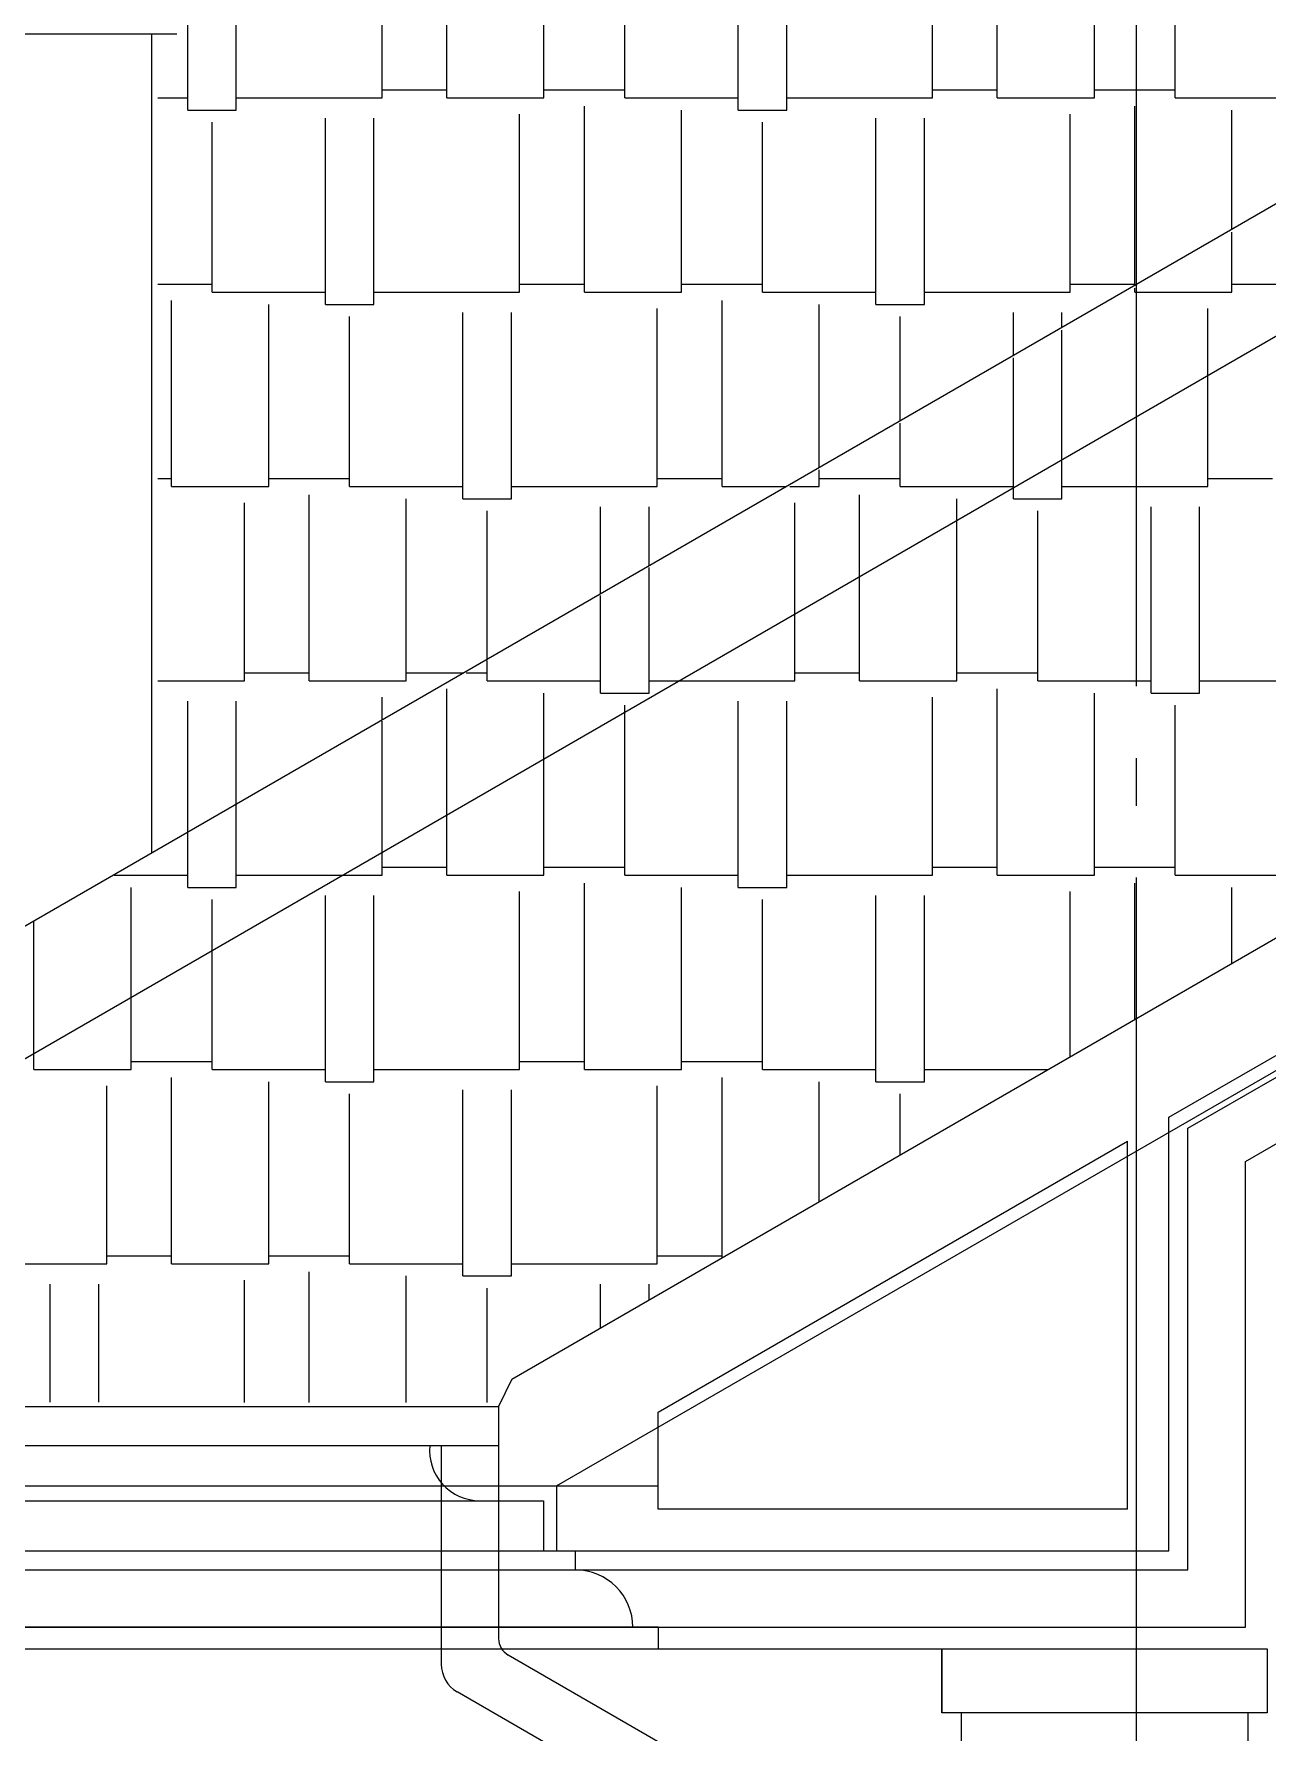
# Model space of a CAD drawing. Extents: x -133165 to 20117, y 15722 to 63536.
# Drawn here: x -125222 to -123287, y 55044 to 57708 of the extents above; entities that cross this region are included whole.
import ezdxf

# ---------------------------------------------------------------- set-up
doc = ezdxf.new("R2010")
doc.units = 0
doc.linetypes.add('GOST2_303_5', pattern=[24, 20, -1.5, 1, -1.5])
doc.layers.get('0').update_dxf_attribs({"linetype": 'CONTINUOUS'})
doc.layers.add('AXIS', color=7, linetype='GOST2_303_5')

# ---------------------------------------------------------------- blocks, each defined once
blk = doc.blocks.new('*X256')
at = {"linetype": 'CONTINUOUS', "ltscale": 10}
for p, q in [((-124675.9, 57607.2), (-124675.9, 57886.6)), ((-124574.3, 57607.2), (-124574.3, 57899.3)), ((-124421.9, 57607.2), (-124421.9, 57892.9)), ((-123812.3, 57607.2), (-123812.3, 57886.6)), ((-123710.7, 57607.2), (-123710.7, 57899.3)), ((-123558.3, 57607.2), (-123558.3, 57892.9)), ((-124980.7, 57588.1), (-124980.7, 57880.2)), ((-124904.5, 57588.1), (-124904.5, 57880.2)), ((-124294.9, 57607.2), (-124294.9, 57873.9)), ((-124117.1, 57588.1), (-124117.1, 57880.2)), ((-124040.9, 57588.1), (-124040.9, 57880.2)), ((-123431.3, 57607.2), (-123431.3, 57873.9)), ((-124675.9, 57619.9), (-124574.3, 57619.9)), ((-124421.9, 57619.9), (-124294.9, 57619.9)), ((-123812.3, 57619.9), (-123710.7, 57619.9)), ((-123558.3, 57619.9), (-123431.3, 57619.9)), ((-125027.8, 57607.2), (-124980.7, 57607.2)), ((-124980.7, 57588.1), (-124904.5, 57588.1)), ((-124904.5, 57607.2), (-124675.9, 57607.2)), ((-124574.3, 57607.2), (-124421.9, 57607.2)), ((-124358.4, 57302.4), (-124358.4, 57594.5)), ((-124294.9, 57607.2), (-124117.1, 57607.2)), ((-124206, 57302.4), (-124206, 57588.1)), ((-124117.1, 57588.1), (-124040.9, 57588.1)), ((-124040.9, 57607.2), (-123812.3, 57607.2)), ((-123710.7, 57607.2), (-123558.3, 57607.2)), ((-123494.8, 57313.5), (-123494.8, 57594.5)), ((-123431.3, 57607.2), (-123253.5, 57607.2)), ((-123342.4, 57401.5), (-123342.4, 57588.1)), ((-124942.6, 57302.4), (-124942.6, 57569.1)), ((-124764.8, 57283.3), (-124764.8, 57575.4)), ((-124688.6, 57283.3), (-124688.6, 57575.4)), ((-124460, 57302.4), (-124460, 57581.8)), ((-124079, 57302.4), (-124079, 57569.1)), ((-123901.2, 57283.3), (-123901.2, 57575.4)), ((-123825, 57283.3), (-123825, 57575.4)), ((-123596.4, 57302.4), (-123596.4, 57581.8)), ((-125027.8, 57315.1), (-124942.6, 57315.1)), ((-124942.6, 57302.4), (-124764.8, 57302.4)), ((-124688.6, 57302.4), (-124460, 57302.4)), ((-124460, 57315.1), (-124358.4, 57315.1)), ((-124358.4, 57302.4), (-124206, 57302.4)), ((-124206, 57315.1), (-124079, 57315.1)), ((-124079, 57302.4), (-123901.2, 57302.4)), ((-123825, 57302.4), (-123596.4, 57302.4)), ((-123596.4, 57315.1), (-123494.8, 57315.1)), ((-125006.1, 56997.6), (-125006.1, 57289.7)), ((-124853.7, 56997.6), (-124853.7, 57283.3)), ((-124764.8, 57283.3), (-124688.6, 57283.3)), ((-124548.9, 56978.5), (-124548.9, 57270.6)), ((-124472.7, 56978.5), (-124472.7, 57270.6)), ((-124244.1, 56997.6), (-124244.1, 57277)), ((-124142.5, 56997.6), (-124142.5, 57289.7)), ((-123990.1, 57027.6), (-123990.1, 57283.3)), ((-123901.2, 57283.3), (-123825, 57283.3)), ((-123685.3, 57203.6), (-123685.3, 57270.6)), ((-123609.1, 57247.6), (-123609.1, 57270.6)), ((-124726.7, 56997.6), (-124726.7, 57264.3)), ((-123863.1, 57100.9), (-123863.1, 57264.3)), ((-123380.5, 56997.6), (-123380.5, 57171.7)), ((-123609.1, 56978.5), (-123609.1, 57039.7)), ((-125027.8, 57010.3), (-125006.1, 57010.3)), ((-124853.7, 57010.3), (-124726.7, 57010.3)), ((-124244.1, 57010.3), (-124142.5, 57010.3)), ((-123380.5, 57010.3), (-123278.9, 57010.3)), ((-125006.1, 56997.6), (-124853.7, 56997.6)), ((-124790.2, 56692.8), (-124790.2, 56984.9)), ((-124726.7, 56997.6), (-124548.9, 56997.6)), ((-124637.8, 56692.8), (-124637.8, 56978.5)), ((-124548.9, 56978.5), (-124472.7, 56978.5)), ((-124472.7, 56997.6), (-124244.1, 56997.6)), ((-124142.5, 56997.6), (-124042, 56997.6)), ((-123685.3, 56978.5), (-123685.3, 56995.7)), ((-123685.3, 56978.5), (-123609.1, 56978.5)), ((-123609.1, 56997.6), (-123380.5, 56997.6)), ((-124891.8, 56692.8), (-124891.8, 56972.2)), ((-124510.8, 56727), (-124510.8, 56959.5)), ((-124333, 56829.6), (-124333, 56965.8)), ((-124256.8, 56873.6), (-124256.8, 56965.8)), ((-123647.2, 56692.8), (-123647.2, 56959.5)), ((-123469.4, 56673.7), (-123469.4, 56965.8)), ((-123393.2, 56673.7), (-123393.2, 56965.8)), ((-123774.2, 56692.8), (-123774.2, 56944.4)), ((-123926.6, 56692.8), (-123926.6, 56856.4)), ((-124028.2, 56692.8), (-124028.2, 56797.7)), ((-125027.8, 56692.8), (-124891.8, 56692.8)), ((-124891.8, 56705.5), (-124790.2, 56705.5)), ((-124790.2, 56692.8), (-124637.8, 56692.8)), ((-124637.8, 56705.5), (-124548, 56705.5)), ((-124210, 56692.8), (-124028.2, 56692.8)), ((-124028.2, 56705.5), (-123926.6, 56705.5)), ((-123926.6, 56692.8), (-123774.2, 56692.8)), ((-123774.2, 56705.5), (-123647.2, 56705.5)), ((-123647.2, 56692.8), (-123469.4, 56692.8)), ((-123393.2, 56692.8), (-123164.6, 56692.8)), ((-124980.7, 56455.7), (-124980.7, 56661)), ((-124904.5, 56499.7), (-124904.5, 56661)), ((-124675.9, 56631.6), (-124675.9, 56667.4)), ((-124117.1, 56371.6), (-124117.1, 56661)), ((-124040.9, 56371.6), (-124040.9, 56661)), ((-123812.3, 56388), (-123812.3, 56667.4)), ((-123710.7, 56388), (-123710.7, 56680.1)), ((-123558.3, 56388), (-123558.3, 56673.7)), ((-123469.4, 56673.7), (-123393.2, 56673.7)), ((-124294.9, 56388), (-124294.9, 56643.8)), ((-123431.3, 56388), (-123431.3, 56654.7)), ((-124421.9, 56388), (-124421.9, 56570.4)), ((-124574.3, 56388), (-124574.3, 56482.4)), ((-124675.9, 56388), (-124675.9, 56423.8)), ((-124675.9, 56400.7), (-124574.3, 56400.7)), ((-124421.9, 56400.7), (-124294.9, 56400.7)), ((-123812.3, 56400.7), (-123710.7, 56400.7)), ((-123558.3, 56400.7), (-123431.3, 56400.7)), ((-124737.9, 56388), (-124675.9, 56388)), ((-124574.3, 56388), (-124421.9, 56388)), ((-124358.4, 56371.6), (-124358.4, 56375.3)), ((-124294.9, 56388), (-124117.1, 56388)), ((-124040.9, 56388), (-123812.3, 56388)), ((-123710.7, 56388), (-123558.3, 56388)), ((-123494.8, 56371.6), (-123494.8, 56375.3)), ((-123431.3, 56388), (-123253.5, 56388))]:
    blk.add_line(p, q, dxfattribs=at)
blk = doc.blocks.new('*X257')
at = {"linetype": 'CONTINUOUS', "ltscale": 10}
for p, q in [((-123380.5, 56997.6), (-123380.5, 57171.7)), ((-123609.1, 56978.5), (-123609.1, 57039.7)), ((-123380.5, 57010.3), (-123278.9, 57010.3)), ((-123685.3, 56978.5), (-123685.3, 56995.7)), ((-123685.3, 56978.5), (-123609.1, 56978.5)), ((-123609.1, 56997.6), (-123380.5, 56997.6)), ((-123647.2, 56692.8), (-123647.2, 56959.5)), ((-123469.4, 56673.7), (-123469.4, 56965.9)), ((-123393.2, 56673.7), (-123393.2, 56965.9)), ((-123774.2, 56692.8), (-123774.2, 56944.4)), ((-123926.6, 56692.8), (-123926.6, 56856.4)), ((-124028.2, 56692.8), (-124028.2, 56797.7)), ((-124210, 56692.8), (-124028.2, 56692.8)), ((-124028.2, 56705.5), (-123926.6, 56705.5)), ((-123926.6, 56692.8), (-123774.2, 56692.8)), ((-123774.2, 56705.5), (-123647.2, 56705.5)), ((-123647.2, 56692.8), (-123469.4, 56692.8)), ((-123393.2, 56692.8), (-123164.6, 56692.8)), ((-124117.1, 56371.6), (-124117.1, 56661)), ((-124040.9, 56371.6), (-124040.9, 56661)), ((-123812.3, 56388), (-123812.3, 56667.4)), ((-123710.7, 56388), (-123710.7, 56680.1)), ((-123558.3, 56388), (-123558.3, 56673.7)), ((-123469.4, 56673.7), (-123393.2, 56673.7)), ((-124294.9, 56388), (-124294.9, 56643.8)), ((-123431.3, 56388), (-123431.3, 56654.7)), ((-124421.9, 56388), (-124421.9, 56570.4)), ((-124574.3, 56388), (-124574.3, 56482.4)), ((-124675.9, 56388), (-124675.9, 56423.8)), ((-124675.9, 56400.7), (-124574.3, 56400.7)), ((-124421.9, 56400.7), (-124294.9, 56400.7)), ((-123812.3, 56400.7), (-123710.7, 56400.7)), ((-123558.3, 56400.7), (-123431.3, 56400.7)), ((-124737.9, 56388), (-124675.9, 56388)), ((-124574.3, 56388), (-124421.9, 56388)), ((-124358.4, 56371.6), (-124358.4, 56375.3)), ((-124294.9, 56388), (-124117.1, 56388)), ((-124040.9, 56388), (-123812.3, 56388)), ((-123710.7, 56388), (-123558.3, 56388)), ((-123494.8, 56371.6), (-123494.8, 56375.3)), ((-123431.3, 56388), (-123253.5, 56388))]:
    blk.add_line(p, q, dxfattribs=at)
blk = doc.blocks.new('*X258')
at = {"linetype": 'CONTINUOUS', "ltscale": 10}
for p, q in [((-123380.5, 56997.6), (-123380.5, 57171.7)), ((-123609.1, 56978.5), (-123609.1, 57039.7)), ((-123380.5, 57010.3), (-123278.9, 57010.3)), ((-123685.3, 56978.5), (-123685.3, 56995.7)), ((-123685.3, 56978.5), (-123609.1, 56978.5)), ((-123609.1, 56997.6), (-123380.5, 56997.6)), ((-123647.2, 56692.8), (-123647.2, 56959.5)), ((-123469.4, 56673.7), (-123469.4, 56965.9)), ((-123393.2, 56673.7), (-123393.2, 56965.9)), ((-123774.2, 56692.8), (-123774.2, 56944.4)), ((-123926.6, 56692.8), (-123926.6, 56856.4)), ((-124028.2, 56692.8), (-124028.2, 56797.7)), ((-124210, 56692.8), (-124028.2, 56692.8)), ((-124028.2, 56705.5), (-123926.6, 56705.5)), ((-123926.6, 56692.8), (-123774.2, 56692.8)), ((-123774.2, 56705.5), (-123647.2, 56705.5)), ((-123647.2, 56692.8), (-123469.4, 56692.8)), ((-123393.2, 56692.8), (-123164.6, 56692.8)), ((-124117.1, 56371.6), (-124117.1, 56661)), ((-124040.9, 56371.6), (-124040.9, 56661)), ((-123812.3, 56388), (-123812.3, 56667.4)), ((-123710.7, 56388), (-123710.7, 56680.1)), ((-123558.3, 56388), (-123558.3, 56673.7)), ((-123469.4, 56673.7), (-123393.2, 56673.7)), ((-124294.9, 56388), (-124294.9, 56643.8)), ((-123431.3, 56388), (-123431.3, 56654.7)), ((-124421.9, 56388), (-124421.9, 56570.4)), ((-124574.3, 56388), (-124574.3, 56482.4)), ((-124675.9, 56388), (-124675.9, 56423.8)), ((-124675.9, 56400.7), (-124574.3, 56400.7)), ((-124421.9, 56400.7), (-124294.9, 56400.7)), ((-123812.3, 56400.7), (-123710.7, 56400.7)), ((-123558.3, 56400.7), (-123431.3, 56400.7)), ((-124737.9, 56388), (-124675.9, 56388)), ((-124574.3, 56388), (-124421.9, 56388)), ((-124460, 56083.2), (-124460, 56362.6)), ((-124358.4, 56371.6), (-124358.4, 56375.3)), ((-124358.4, 56083.2), (-124358.4, 56371.6)), ((-124294.9, 56388), (-124117.1, 56388)), ((-124206, 56083.2), (-124206, 56368.9)), ((-124117.1, 56368.9), (-124117.1, 56371.6)), ((-124117.1, 56368.9), (-124040.9, 56368.9)), ((-124040.9, 56388), (-123812.3, 56388)), ((-124040.9, 56368.9), (-124040.9, 56371.6)), ((-123710.7, 56388), (-123558.3, 56388)), ((-123596.4, 56103.1), (-123596.4, 56362.6)), ((-123494.8, 56371.6), (-123494.8, 56375.3)), ((-123494.8, 56161.7), (-123494.8, 56371.6)), ((-123431.3, 56388), (-123253.5, 56388)), ((-123342.4, 56249.7), (-123342.4, 56368.9)), ((-124764.8, 56064.1), (-124764.8, 56356.2)), ((-124688.6, 56064.1), (-124688.6, 56356.2)), ((-124079, 56083.2), (-124079, 56349.9)), ((-123901.2, 56064.1), (-123901.2, 56356.2)), ((-123825, 56064.1), (-123825, 56356.2)), ((-124942.6, 56083.2), (-124942.6, 56269.8)), ((-125069.6, 56083.2), (-125069.6, 56196.5)), ((-125222, 56083.2), (-125222, 56108.5)), ((-125069.6, 56095.9), (-124942.6, 56095.9)), ((-124460, 56095.9), (-124358.4, 56095.9)), ((-124206, 56095.9), (-124079, 56095.9)), ((-125222, 56083.2), (-125069.6, 56083.2)), ((-125006.1, 55778.4), (-125006.1, 56070.5)), ((-124942.6, 56083.2), (-124764.8, 56083.2)), ((-124688.6, 56083.2), (-124460, 56083.2)), ((-124358.4, 56083.2), (-124206, 56083.2)), ((-124142.5, 55787.8), (-124142.5, 56070.5)), ((-124079, 56083.2), (-123901.2, 56083.2)), ((-123825, 56083.2), (-123630.8, 56083.2)), ((-125107.7, 55778.4), (-125107.7, 56057.8)), ((-124853.7, 55778.4), (-124853.7, 56064.1)), ((-124764.8, 56064.1), (-124688.6, 56064.1)), ((-124726.7, 55778.4), (-124726.7, 56045.1)), ((-124548.9, 55759.3), (-124548.9, 56051.5)), ((-124472.7, 55759.3), (-124472.7, 56051.5)), ((-124244.1, 55778.4), (-124244.1, 56057.8)), ((-123990.1, 55875.8), (-123990.1, 56064.1)), ((-123901.2, 56064.1), (-123825, 56064.1)), ((-123863.1, 55949.1), (-123863.1, 56045.1)), ((-125336.3, 55778.4), (-125107.7, 55778.4)), ((-125107.7, 55791.1), (-125006.1, 55791.1)), ((-125006.1, 55778.4), (-124853.7, 55778.4)), ((-124853.7, 55791.1), (-124726.7, 55791.1)), ((-124726.7, 55778.4), (-124548.9, 55778.4)), ((-124472.7, 55778.4), (-124244.1, 55778.4)), ((-124244.1, 55791.1), (-124142.5, 55791.1)), ((-124891.8, 55561.1), (-124891.8, 55753)), ((-124790.2, 55561.1), (-124790.2, 55765.7)), ((-124637.8, 55561), (-124637.8, 55759.3)), ((-124548.9, 55759.3), (-124472.7, 55759.3)), ((-125196.6, 55561.4), (-125196.6, 55746.6)), ((-125120.4, 55561.3), (-125120.4, 55746.6)), ((-124510.8, 55560.9), (-124510.8, 55740.3)), ((-124333, 55677.8), (-124333, 55746.6)), ((-124256.8, 55721.8), (-124256.8, 55746.6))]:
    blk.add_line(p, q, dxfattribs=at)
blk = doc.blocks.new('*X259')
at = {"linetype": 'CONTINUOUS', "ltscale": 10}
for p, q in [((-123380.5, 56997.6), (-123380.5, 57171.7)), ((-123609.1, 56978.5), (-123609.1, 57039.7)), ((-123380.5, 57010.3), (-123278.9, 57010.3)), ((-123685.3, 56978.5), (-123685.3, 56995.7)), ((-123685.3, 56978.5), (-123609.1, 56978.5)), ((-123609.1, 56997.6), (-123380.5, 56997.6)), ((-123647.2, 56692.8), (-123647.2, 56959.5)), ((-123469.4, 56673.7), (-123469.4, 56965.9)), ((-123393.2, 56673.7), (-123393.2, 56965.9)), ((-123774.2, 56692.8), (-123774.2, 56944.4)), ((-123926.6, 56692.8), (-123926.6, 56856.4)), ((-124028.2, 56692.8), (-124028.2, 56797.7)), ((-124210, 56692.8), (-124028.2, 56692.8)), ((-124028.2, 56705.5), (-123926.6, 56705.5)), ((-123926.6, 56692.8), (-123774.2, 56692.8)), ((-123774.2, 56705.5), (-123647.2, 56705.5)), ((-123647.2, 56692.8), (-123469.4, 56692.8)), ((-123393.2, 56692.8), (-123164.6, 56692.8)), ((-124117.1, 56371.6), (-124117.1, 56661)), ((-124040.9, 56371.6), (-124040.9, 56661)), ((-123812.3, 56388), (-123812.3, 56667.4)), ((-123710.7, 56388), (-123710.7, 56680.1)), ((-123558.3, 56388), (-123558.3, 56673.7)), ((-123469.4, 56673.7), (-123393.2, 56673.7)), ((-124294.9, 56388), (-124294.9, 56643.8)), ((-123431.3, 56388), (-123431.3, 56654.7)), ((-124421.9, 56388), (-124421.9, 56570.4)), ((-124574.3, 56388), (-124574.3, 56482.4)), ((-124675.9, 56388), (-124675.9, 56423.8)), ((-124675.9, 56400.7), (-124574.3, 56400.7)), ((-124421.9, 56400.7), (-124294.9, 56400.7)), ((-123812.3, 56400.7), (-123710.7, 56400.7)), ((-123558.3, 56400.7), (-123431.3, 56400.7)), ((-125096.1, 56388), (-125027.8, 56388)), ((-125069.6, 56196.5), (-125069.6, 56368.9)), ((-124980.7, 56368.9), (-124980.7, 56371.6)), ((-124980.7, 56368.9), (-124904.5, 56368.9)), ((-124904.5, 56368.9), (-124904.5, 56371.6)), ((-124737.9, 56388), (-124675.9, 56388)), ((-124574.3, 56388), (-124421.9, 56388)), ((-124358.4, 56371.6), (-124358.4, 56375.3)), ((-124294.9, 56388), (-124117.1, 56388)), ((-124040.9, 56388), (-123812.3, 56388)), ((-123710.7, 56388), (-123558.3, 56388)), ((-123494.8, 56371.6), (-123494.8, 56375.3)), ((-123431.3, 56388), (-123253.5, 56388)), ((-124942.6, 56269.8), (-124942.6, 56349.9)), ((-125222, 56108.5), (-125222, 56315.6))]:
    blk.add_line(p, q, dxfattribs=at)
blk = doc.blocks.new('*X260')
at = {"linetype": 'CONTINUOUS', "ltscale": 10}
for p, q in [((-123342.4, 57302.4), (-123342.4, 57396.5)), ((-123494.8, 57302.4), (-123494.8, 57308.9)), ((-123494.8, 57302.4), (-123342.4, 57302.4)), ((-123342.4, 57315.1), (-123215.4, 57315.1)), ((-123380.5, 57171.7), (-123380.5, 57277)), ((-123609.1, 57039.7), (-123609.1, 57243.1)), ((-123685.3, 56995.7), (-123685.3, 57199.3)), ((-123380.5, 56997.6), (-123380.5, 57171.7)), ((-123863.1, 56997.6), (-123863.1, 57097.1)), ((-123609.1, 56978.5), (-123609.1, 57039.7)), ((-123990.1, 56997.6), (-123990.1, 57024)), ((-123990.1, 57010.3), (-123863.1, 57010.3)), ((-123380.5, 57010.3), (-123278.9, 57010.3)), ((-124036.1, 56997.6), (-123990.1, 56997.6)), ((-123926.6, 56856.4), (-123926.6, 56984.9)), ((-123863.1, 56997.6), (-123685.3, 56997.6)), ((-123774.2, 56944.4), (-123774.2, 56978.5)), ((-123685.3, 56978.5), (-123685.3, 56995.7)), ((-123685.3, 56978.5), (-123609.1, 56978.5)), ((-123609.1, 56997.6), (-123380.5, 56997.6)), ((-124028.2, 56797.7), (-124028.2, 56972.2)), ((-123647.2, 56692.8), (-123647.2, 56959.5)), ((-123469.4, 56673.7), (-123469.4, 56965.9)), ((-123393.2, 56673.7), (-123393.2, 56965.9)), ((-123774.2, 56692.8), (-123774.2, 56944.4)), ((-124256.8, 56673.7), (-124256.8, 56870.7)), ((-123926.6, 56692.8), (-123926.6, 56856.4)), ((-124333, 56673.7), (-124333, 56826.8)), ((-124028.2, 56692.8), (-124028.2, 56797.7)), ((-124510.8, 56692.8), (-124510.8, 56724.6)), ((-124544, 56705.5), (-124510.8, 56705.5)), ((-124510.8, 56692.8), (-124333, 56692.8)), ((-124256.8, 56692.8), (-124210, 56692.8)), ((-124210, 56692.8), (-124028.2, 56692.8)), ((-124028.2, 56705.5), (-123926.6, 56705.5)), ((-123926.6, 56692.8), (-123774.2, 56692.8)), ((-123774.2, 56705.5), (-123647.2, 56705.5)), ((-123647.2, 56692.8), (-123469.4, 56692.8)), ((-123393.2, 56692.8), (-123164.6, 56692.8)), ((-124574.3, 56482.4), (-124574.3, 56680.1)), ((-124421.9, 56570.4), (-124421.9, 56673.7)), ((-124333, 56673.7), (-124256.8, 56673.7)), ((-124117.1, 56371.6), (-124117.1, 56661.1)), ((-124040.9, 56371.6), (-124040.9, 56661.1)), ((-123812.3, 56388), (-123812.3, 56667.4)), ((-123710.7, 56388), (-123710.7, 56680.1)), ((-123558.3, 56388), (-123558.3, 56673.7)), ((-123469.4, 56673.7), (-123393.2, 56673.7)), ((-124675.9, 56423.8), (-124675.9, 56629.6)), ((-124294.9, 56643.8), (-124294.9, 56654.7)), ((-124294.9, 56388), (-124294.9, 56643.8)), ((-123431.3, 56388), (-123431.3, 56654.7)), ((-124421.9, 56388), (-124421.9, 56570.4)), ((-124904.5, 56371.6), (-124904.5, 56498.2)), ((-124574.3, 56388), (-124574.3, 56482.4)), ((-124980.7, 56371.6), (-124980.7, 56454.4)), ((-124675.9, 56388), (-124675.9, 56423.8)), ((-124675.9, 56400.7), (-124574.3, 56400.7)), ((-124421.9, 56400.7), (-124294.9, 56400.7)), ((-123812.3, 56400.7), (-123710.7, 56400.7)), ((-123558.3, 56400.7), (-123431.3, 56400.7)), ((-125027.8, 56388), (-124980.7, 56388)), ((-124904.5, 56388), (-124737.9, 56388)), ((-124737.9, 56388), (-124675.9, 56388)), ((-124574.3, 56388), (-124421.9, 56388)), ((-124358.4, 56371.6), (-124358.4, 56375.3)), ((-124294.9, 56388), (-124117.1, 56388)), ((-124040.9, 56388), (-123812.3, 56388)), ((-123710.7, 56388), (-123558.3, 56388)), ((-123494.8, 56371.6), (-123494.8, 56375.3)), ((-123431.3, 56388), (-123253.5, 56388))]:
    blk.add_line(p, q, dxfattribs=at)
blk = doc.blocks.new('*X262')
at = {"linetype": 'CONTINUOUS', "ltscale": 10}
for p, q in [((-123380.5, 56997.6), (-123380.5, 57171.7)), ((-123609.1, 56978.5), (-123609.1, 57039.7)), ((-123380.5, 57010.3), (-123278.9, 57010.3)), ((-123685.3, 56978.5), (-123685.3, 56995.7)), ((-123685.3, 56978.5), (-123609.1, 56978.5)), ((-123609.1, 56997.6), (-123380.5, 56997.6)), ((-123647.2, 56692.8), (-123647.2, 56959.5)), ((-123469.4, 56673.7), (-123469.4, 56965.9)), ((-123393.2, 56673.7), (-123393.2, 56965.9)), ((-123774.2, 56692.8), (-123774.2, 56944.4)), ((-123926.6, 56692.8), (-123926.6, 56856.4)), ((-124028.2, 56692.8), (-124028.2, 56797.7)), ((-124210, 56692.8), (-124028.2, 56692.8)), ((-124028.2, 56705.5), (-123926.6, 56705.5)), ((-123926.6, 56692.8), (-123774.2, 56692.8)), ((-123774.2, 56705.5), (-123647.2, 56705.5)), ((-123647.2, 56692.8), (-123469.4, 56692.8)), ((-123393.2, 56692.8), (-123164.6, 56692.8)), ((-124117.1, 56371.6), (-124117.1, 56661)), ((-124040.9, 56371.6), (-124040.9, 56661)), ((-123812.3, 56388), (-123812.3, 56667.4)), ((-123710.7, 56388), (-123710.7, 56680.1)), ((-123558.3, 56388), (-123558.3, 56673.7)), ((-123469.4, 56673.7), (-123393.2, 56673.7)), ((-124294.9, 56388), (-124294.9, 56643.8)), ((-123431.3, 56388), (-123431.3, 56654.7)), ((-124421.9, 56388), (-124421.9, 56570.4)), ((-124574.3, 56388), (-124574.3, 56482.4)), ((-124675.9, 56388), (-124675.9, 56423.8)), ((-124675.9, 56400.7), (-124574.3, 56400.7)), ((-124421.9, 56400.7), (-124294.9, 56400.7)), ((-123812.3, 56400.7), (-123710.7, 56400.7)), ((-123558.3, 56400.7), (-123431.3, 56400.7)), ((-124737.9, 56388), (-124675.9, 56388)), ((-124574.3, 56388), (-124421.9, 56388)), ((-124358.4, 56371.6), (-124358.4, 56375.3)), ((-124294.9, 56388), (-124117.1, 56388)), ((-124040.9, 56388), (-123812.3, 56388)), ((-123710.7, 56388), (-123558.3, 56388)), ((-123494.8, 56371.6), (-123494.8, 56375.3)), ((-123431.3, 56388), (-123253.5, 56388))]:
    blk.add_line(p, q, dxfattribs=at)
blk = doc.blocks.new('*X264')
at = {"linetype": 'CONTINUOUS', "ltscale": 10}
for p, q in [((-123380.5, 56997.6), (-123380.5, 57171.7)), ((-123609.1, 56978.5), (-123609.1, 57039.7)), ((-123380.5, 57010.3), (-123278.9, 57010.3)), ((-123685.3, 56978.5), (-123685.3, 56995.7)), ((-123685.3, 56978.5), (-123609.1, 56978.5)), ((-123609.1, 56997.6), (-123380.5, 56997.6)), ((-123647.2, 56692.8), (-123647.2, 56959.5)), ((-123469.4, 56673.7), (-123469.4, 56965.9)), ((-123393.2, 56673.7), (-123393.2, 56965.9)), ((-123774.2, 56692.8), (-123774.2, 56944.4)), ((-123926.6, 56692.8), (-123926.6, 56856.4)), ((-124028.2, 56692.8), (-124028.2, 56797.7)), ((-124210, 56692.8), (-124028.2, 56692.8)), ((-124028.2, 56705.5), (-123926.6, 56705.5)), ((-123926.6, 56692.8), (-123774.2, 56692.8)), ((-123774.2, 56705.5), (-123647.2, 56705.5)), ((-123647.2, 56692.8), (-123469.4, 56692.8)), ((-123393.2, 56692.8), (-123164.6, 56692.8)), ((-124117.1, 56371.6), (-124117.1, 56661)), ((-124040.9, 56371.6), (-124040.9, 56661)), ((-123812.3, 56388), (-123812.3, 56667.4)), ((-123710.7, 56388), (-123710.7, 56680.1)), ((-123558.3, 56388), (-123558.3, 56673.7)), ((-123469.4, 56673.7), (-123393.2, 56673.7)), ((-124294.9, 56388), (-124294.9, 56643.8)), ((-123431.3, 56388), (-123431.3, 56654.7)), ((-124421.9, 56388), (-124421.9, 56570.4)), ((-124574.3, 56388), (-124574.3, 56482.4)), ((-124675.9, 56388), (-124675.9, 56423.8)), ((-124675.9, 56400.7), (-124574.3, 56400.7)), ((-124421.9, 56400.7), (-124294.9, 56400.7)), ((-123812.3, 56400.7), (-123710.7, 56400.7)), ((-123558.3, 56400.7), (-123431.3, 56400.7)), ((-124737.9, 56388), (-124675.9, 56388)), ((-124574.3, 56388), (-124421.9, 56388)), ((-124358.4, 56371.6), (-124358.4, 56375.3)), ((-124294.9, 56388), (-124117.1, 56388)), ((-124040.9, 56388), (-123812.3, 56388)), ((-123710.7, 56388), (-123558.3, 56388)), ((-123494.8, 56371.6), (-123494.8, 56375.3)), ((-123431.3, 56388), (-123253.5, 56388))]:
    blk.add_line(p, q, dxfattribs=at)

msp = doc.modelspace()

# ---------------------------------------------------------------- linework, layer by layer
at = {"ltscale": 10}
for p, q in [((-126541.3, 55554.7), (-121414.2, 58514.8)), ((-126397.4, 55429.9), (-121417.4, 58305.1)), ((-125597.4, 57707.6), (-124997.8, 57707.6)), ((-125037.6, 57707.6), (-125037.6, 56422.8)), ((-124472.4, 55597.3), (-121417.4, 57361.1)), ((-123441.4, 56008.3), (-121417.4, 57176.8)), ((-124402.4, 55429.9), (-121417.4, 57153.3)), ((-123411.4, 55991), (-121417.4, 57142.2)), ((-123321.4, 55939), (-121417.4, 57038.3)), ((-123441.4, 55328.3), (-123441.4, 56008.3)), ((-123411.4, 55298.3), (-123411.4, 55991)), ((-124242.4, 55545.8), (-123506.4, 55970.8)), ((-123506.4, 55393.3), (-123506.4, 55970.8)), ((-123321.4, 55208.3), (-123321.4, 55939)), ((-124472.4, 55597.3), (-124493, 55554.7)), ((-130350.6, 55554.7), (-124493, 55554.7)), ((-126541.3, 55554.7), (-124493, 55554.7)), ((-124493, 55554.7), (-124493, 55493.3)), ((-124242.4, 55393.3), (-124242.4, 55545.8)), ((-130405.3, 55493.3), (-124493, 55493.3)), ((-126596, 55493.3), (-124493, 55493.3)), ((-124601, 55493.3), (-124493, 55493.3)), ((-124583, 55493.3), (-124583, 55150.2)), ((-124493, 55493.3), (-124493, 55190.7)), ((-130382.6, 55429.9), (-124242.4, 55429.9)), ((-124402.4, 55429.9), (-124402.4, 55328.3)), ((-130297.4, 55406.8), (-124422.4, 55406.8)), ((-125542.4, 55406.8), (-124422.4, 55406.8)), ((-124522.5, 55406.8), (-124422.4, 55406.8)), ((-124422.4, 55406.8), (-124422.4, 55328.3)), ((-123506.4, 55393.3), (-124242.4, 55393.3)), ((-130176.7, 55328.3), (-123441.4, 55328.3)), ((-125542.4, 55328.3), (-124372.4, 55328.3)), ((-124422.4, 55328.3), (-124372.4, 55328.3)), ((-124372.4, 55298.3), (-124372.4, 55328.3)), ((-130176.7, 55298.3), (-123411.4, 55298.3)), ((-125492.4, 55298.3), (-124372.4, 55298.3)), ((-130046.7, 55208.3), (-123321.4, 55208.3)), ((-124242.4, 55208.3), (-125542.4, 55208.3)), ((-124282.4, 55208.3), (-124242.4, 55208.3)), ((-124242.4, 55208.3), (-124282.4, 55208.3)), ((-124242.4, 55208.3), (-124242.4, 55174.3)), ((-124242.4, 55208.3), (-124242.4, 55208.3)), ((-130046.7, 55174.3), (-124187.1, 55174.3)), ((-126237.4, 55174.3), (-123287.4, 55174.3)), ((-123867.4, 54812.1), (-124478, 55164.7)), ((-124242.4, 55174.3), (-123287.4, 55174.3)), ((-123797.4, 55174.3), (-123797.4, 55074.3)), ((-123287.4, 55174.3), (-123287.4, 55074.3)), ((-123957.4, 54760.1), (-124558, 55106.9)), ((-123287.4, 55074.3), (-123797.4, 55074.3)), ((-123767.4, 55074.3), (-123767.4, 48364.8)), ((-123317.4, 55074.3), (-123317.4, 48364.8))]:
    msp.add_line(p, q, dxfattribs=at)
msp.add_lwpolyline([(-123797.4, 55174.3), (-123287.4, 55174.3), (-123287.4, 55074.3), (-123797.4, 55074.3)], close=True, dxfattribs=at)
for centre, radius, start, end in [((-124522.5, 55485.7), 78.9, 174.434, 270), ((-124372.4, 55208.3), 90, 0, 90), ((-124463, 55190.7), 30, 180, 240), ((-124533, 55150.2), 50, 180, 240)]:
    msp.add_arc(centre, radius, start, end, dxfattribs=at)
at = {"layer": 'AXIS', "color": 147, "ltscale": 75}
msp.add_line((-123492.4, 44084.3), (-123492.4, 58514.8), dxfattribs=at)

# ---------------------------------------------------------------- block references
at = {"ltscale": 10}
for name in ['*X256', '*X264', '*X257', '*X260', '*X262', '*X259', '*X258']:
    msp.add_blockref(name, (0, 0), dxfattribs=at)

doc.saveas('drawing.dxf')
